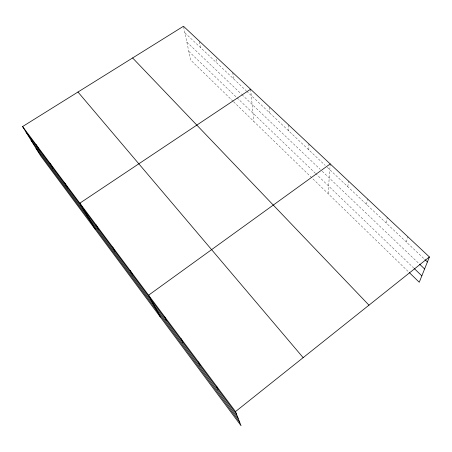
<?xml version="1.0" encoding="UTF-8"?>
<svg xmlns="http://www.w3.org/2000/svg" width="452" height="452" viewBox="0 0 452 452"><rect width="100%" height="100%" fill="white"/><g stroke="black" fill="none" stroke-linecap="round" stroke-linejoin="round"><path stroke-width="0.34" stroke-dasharray="2.26 1.69" d="M308.835 149.917L308.948 143.973M328.096 193.631L330.163 164.568M347.814 186.744L348.498 181.077M366.538 204.434L367.51 198.92M386.014 222.836L387.302 217.485M406.286 241.989L407.913 236.82M184.851 32.781L246.199 90.739M246.702 91.214L325.197 165.375M327.242 167.308L424.394 259.092M186.829 42.076L241.447 94.191M241.956 94.677L320.197 169.33M322.197 171.246L419.072 263.674M188.795 51.33L236.029 96.841M237.029 97.801L315.055 172.975M315.558 173.461L413.795 268.109M233.13 101.316L190.637 60.009L183.608 26.905M233.639 101.807L408.693 271.985M199.36 41.697L200.462 47.528M216.073 59.02L216.706 62.873M232.757 72.495L233.611 78.846M250.589 89.225L253.9 121.503M269.239 107.367L269.607 112.853M288.63 124.91L288.788 130.978"/><path stroke-width="0.68" d="M22.6 126.543L235.515 411.586L241.063 425.744L40.657 155.85L22.6 126.543L183.467 26.256L429.4 256.979L419.264 282.263L409.196 272.477M235.515 411.586L429.4 256.979M330.209 163.923L148.578 295.201L160.29 316.965M250.589 89.225L79.84 203.174L95.4 229.571M424.897 259.567L427.411 261.945M419.575 264.154L424.597 268.951M414.298 268.59L421.835 275.856M132.617 57.958L368.973 305.162M77.97 92.022L303.156 357.645M26.103 132.227L236.611 414.382M31.081 140.312L238.153 418.315M36.03 148.341L239.662 422.174M35.99 144.47L39.397 150.047M49.969 163.183L53.268 168.636M64.574 182.732L67.743 188.038M95.824 224.565L98.7 229.531M112.565 246.984L115.271 251.747M130.131 270.499L132.645 275.031M164.5 316.507L166.596 320.536M181.099 338.74L182.987 342.503M198.439 361.95L200.083 365.419M216.559 386.206L217.943 389.358"/></g></svg>
